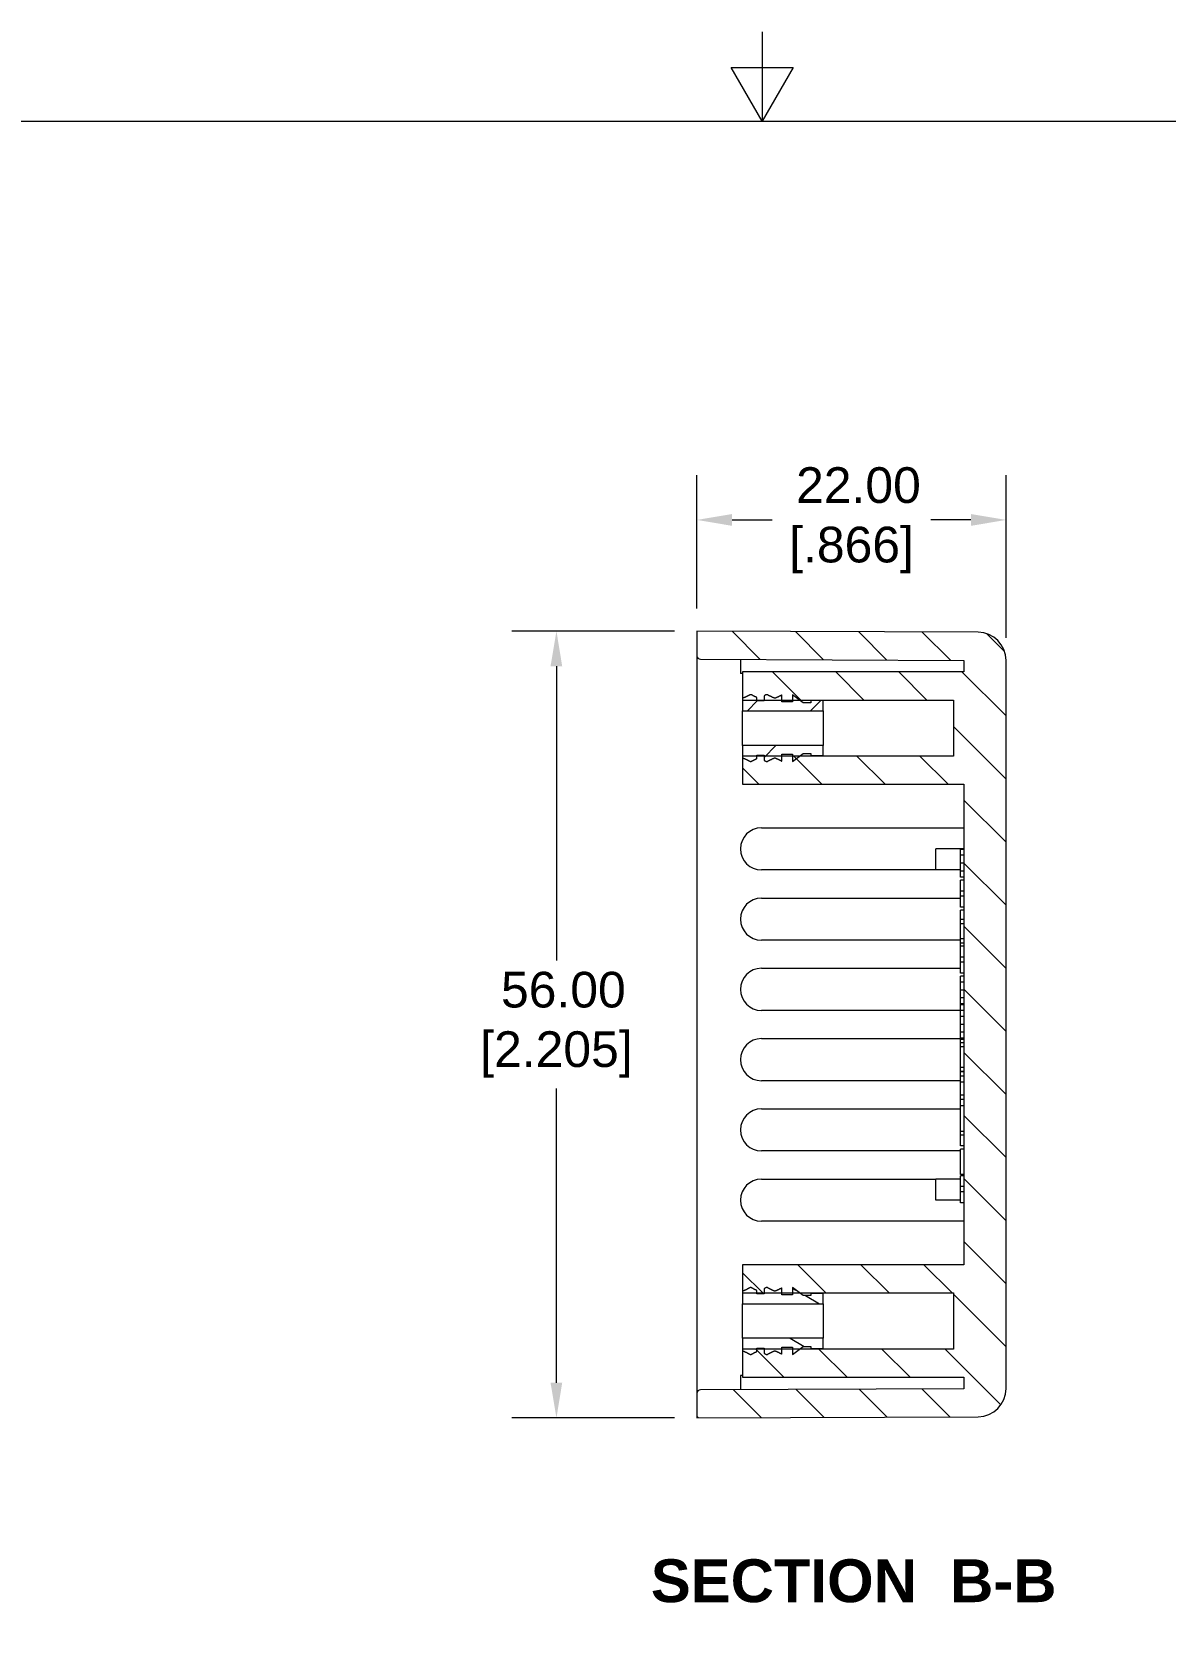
# Model space of a CAD drawing. Header units: millimetres. Extents: x 13 to 546, y 6 to 425.
# Drawn here: x 227.4 to 308.1, y 311.8 to 425.4 of the extents above; entities that cross this region are included whole.
import ezdxf

# ---------------------------------------------------------------- set-up
doc = ezdxf.new("R2010")
doc.units = ezdxf.units.MM
for name, color, linetype, lineweight in [('Dimension (ANSI)', 7, 'Continuous', 9), ('Hatch (ANSI)', 7, 'Continuous', 9), ('Sketch Geometry (ANSI)', 7, 'Continuous', 9), ('Symbol (ANSI)', 7, 'Continuous', 9), ('Visible (ANSI)', 7, 'Continuous', 18)]:
    doc.layers.add(name, color=color, linetype=linetype, lineweight=lineweight)
doc.styles.add('Label Text (ANSI)', font='ARIALBD.TTF')
doc.styles.add('Note Text (ANSI)', font='ARIAL.TTF')
doc.dimstyles.new('Default - mm (ANSI)', dxfattribs={"dimtxt": 2.54, "dimasz": 2.5, "dimexe": 3.175, "dimexo": 1.6002, "dimgap": 0.8, "dimtad": 0, "dimtih": 1, "dimtoh": 1, "dimrnd": 1e-08, "dimzin": 4, "dimdsep": 46, "dimtxsty": 'Note Text (ANSI)', "dimcen": 0.09, "dimdle": 10, "dimclrd": 256, "dimclre": 256, "dimclrt": 256, "dimadec": 1, "dimazin": 0, "dimtfac": 1.2, "dimtofl": 0, "dimtmove": 0, "dimatfit": 3, "dimfxl": 0, "dimtolj": 1, "dimtzin": 0, "dimlwd": -1, "dimlwe": -1, "dimarcsym": 0})

# ---------------------------------------------------------------- blocks, each defined once
blk = doc.blocks.new('*D5')
at = {"layer": 'Defpoints', "color": 0}
for p in [(274.76, 390.72), (274.76, 382.81), (296.76, 380.72)]:
    blk.add_point(p, dxfattribs=at)
at = {"layer": 'Dimension (ANSI)'}
for p, q in [((274.76, 384.41), (274.76, 393.9)), ((296.76, 382.32), (296.76, 393.9)), ((277.26, 390.72), (280.11, 390.72)), ((294.26, 390.72), (291.4, 390.72))]:
    blk.add_line(p, q, dxfattribs=at)
for points in [[(277.26, 391.14), (277.26, 390.3), (274.76, 390.72)], [(294.26, 391.14), (294.26, 390.3), (296.76, 390.72)]]:
    blk.add_solid(points, dxfattribs=at)
at = {"layer": 'Dimension (ANSI)', "insert": (285.76, 394.47), "char_height": 2.54, "attachment_point": 2, "style": 'Note Text (ANSI)'}
blk.add_mtext('\\A1; 22.00\\P[.866]', dxfattribs=at)
blk = doc.blocks.new('*D6')
at = {"layer": 'Defpoints', "color": 0}
for p in [(274.76, 382.81), (264.76, 326.81), (274.76, 326.81)]:
    blk.add_point(p, dxfattribs=at)
at = {"layer": 'Dimension (ANSI)'}
for p, q in [((273.16, 382.81), (261.58, 382.81)), ((264.76, 380.31), (264.76, 359.36)), ((264.76, 329.31), (264.76, 350.26)), ((273.16, 326.81), (261.58, 326.81))]:
    blk.add_line(p, q, dxfattribs=at)
for points in [[(264.34, 380.31), (265.17, 380.31), (264.76, 382.81)], [(264.34, 329.31), (265.17, 329.31), (264.76, 326.81)]]:
    blk.add_solid(points, dxfattribs=at)
at = {"layer": 'Dimension (ANSI)', "insert": (264.76, 358.56), "char_height": 2.54, "attachment_point": 2, "style": 'Note Text (ANSI)'}
blk.add_mtext('\\A1; 56.00\\P[2.205]', dxfattribs=at)
blk = doc.blocks.new('Borders Default Border')
at = {"layer": 'Sketch Geometry (ANSI)', "flags": 128}
for points in [[(279.4, 425.45), (279.4, 419.1), (277.2, 422.91), (281.6, 422.91), (279.4, 419.1)], [(19.05, 12.7), (19.05, 419.1), (539.75, 419.1), (539.75, 12.7), (19.05, 12.7)]]:
    blk.add_lwpolyline(points, dxfattribs=at)

msp = doc.modelspace()

# ---------------------------------------------------------------- hatches: boundary and pattern name
at = {"layer": 'Hatch (ANSI)'}
h = msp.add_hatch(dxfattribs=at)
h.set_pattern_fill('ANSI31', color=256, scale=25.4, angle=90, style=0)
h.set_pattern_definition([(135, (0, 0), (-2.245064, -2.245064), [])])
edge = h.paths.add_edge_path()
edge.add_line((296.757, 328.895), (296.757, 380.721))
edge.add_ellipse((294.757, 380.721), major_axis=(2, 0), ratio=1, start_angle=0, end_angle=89.75)
edge.add_line((294.766, 382.721), (274.757, 382.808))
edge.add_line((274.757, 382.808), (274.757, 381.057))
edge.add_ellipse((275.007, 381.057), major_axis=(-0.25, 0), ratio=1, start_angle=0, end_angle=89.75)
edge.add_line((275.006, 380.807), (293.757, 380.725))
edge.add_line((293.757, 380.725), (293.757, 379.908))
edge.add_line((293.757, 379.908), (278.007, 379.908))
edge.add_line((278.007, 379.908), (278.007, 378.029))
edge.add_line((278.007, 378.029), (278.007, 377.902))
edge.add_line((278.007, 377.902), (279.023, 377.902))
edge.add_line((279.023, 377.902), (279.531, 377.902))
edge.add_line((279.531, 377.902), (280.801, 377.902))
edge.add_line((280.801, 377.902), (281.563, 377.902))
edge.add_line((281.563, 377.902), (282.071, 377.902))
edge.add_line((282.071, 377.902), (293.007, 377.902))
edge.add_line((293.007, 377.902), (293.007, 373.914))
edge.add_line((293.007, 373.914), (282.071, 373.914))
edge.add_line((282.071, 373.914), (281.563, 373.914))
edge.add_line((281.563, 373.914), (280.801, 373.914))
edge.add_line((280.801, 373.914), (279.531, 373.914))
edge.add_line((279.531, 373.914), (279.023, 373.914))
edge.add_line((279.023, 373.914), (278.007, 373.914))
edge.add_line((278.007, 373.914), (278.007, 373.787))
edge.add_line((278.007, 373.787), (278.007, 371.908))
edge.add_line((278.007, 371.908), (293.757, 371.908))
edge.add_line((293.757, 371.908), (293.757, 337.708))
edge.add_line((293.757, 337.708), (278.007, 337.708))
edge.add_line((278.007, 337.708), (278.007, 335.829))
edge.add_line((278.007, 335.829), (278.007, 335.702))
edge.add_line((278.007, 335.702), (279.023, 335.702))
edge.add_line((279.023, 335.702), (279.531, 335.702))
edge.add_line((279.531, 335.702), (280.801, 335.702))
edge.add_line((280.801, 335.702), (281.563, 335.702))
edge.add_line((281.563, 335.702), (282.071, 335.702))
edge.add_line((282.071, 335.702), (293.007, 335.702))
edge.add_line((293.007, 335.702), (293.007, 331.714))
edge.add_line((293.007, 331.714), (282.071, 331.714))
edge.add_line((282.071, 331.714), (281.563, 331.714))
edge.add_line((281.563, 331.714), (280.801, 331.714))
edge.add_line((280.801, 331.714), (279.531, 331.714))
edge.add_line((279.531, 331.714), (279.023, 331.714))
edge.add_line((279.023, 331.714), (278.007, 331.714))
edge.add_line((278.007, 331.714), (278.007, 331.587))
edge.add_line((278.007, 331.587), (278.007, 329.708))
edge.add_line((278.007, 329.708), (293.757, 329.708))
edge.add_line((293.757, 329.708), (293.757, 328.891))
edge.add_line((293.757, 328.891), (275.006, 328.809))
edge.add_ellipse((275.007, 328.559), major_axis=(-0.001, 0.25), ratio=1, start_angle=0, end_angle=89.75)
edge.add_line((274.757, 328.559), (274.757, 326.808))
edge.add_line((274.757, 326.808), (294.766, 326.895))
edge.add_ellipse((294.757, 328.895), major_axis=(0.009, -2), ratio=1, start_angle=0, end_angle=89.75)
h = msp.add_hatch(dxfattribs=at)
h.set_pattern_fill('ANSI31', color=256, scale=25.4, angle=180, style=0)
h.set_pattern_definition([(225, (0, 0), (2.245064, -2.245064), [])])
edge = h.paths.add_edge_path()
edge.add_line((278.625, 378.283), (278.538, 378.283))
edge.add_spline(control_points=[(278.538, 378.283), (278.435, 378.223), (278.329, 378.169), (278.151, 378.087), (278.079, 378.057), (278.007, 378.029)], knot_values=[-0.0588987, -0.0588987, -0.0588987, -0.0588987, -0.0232466, -0.0232466, 0, 0, 0, 0], degree=3, periodic=0)
edge.add_line((278.007, 378.029), (278.007, 377.902))
edge.add_line((278.007, 377.902), (278.007, 377.14))
edge.add_line((278.007, 377.14), (283.747, 377.14))
edge.add_line((283.747, 377.14), (283.747, 377.864))
edge.add_line((283.747, 377.864), (282.858, 377.864))
edge.add_line((282.858, 377.864), (282.858, 377.712))
edge.add_line((282.858, 377.712), (282.325, 377.712))
edge.add_line((282.325, 377.712), (282.071, 377.902))
edge.add_line((282.071, 377.902), (281.563, 378.283))
edge.add_line((281.563, 378.283), (281.563, 377.902))
edge.add_line((281.563, 377.902), (281.563, 377.775))
edge.add_line((281.563, 377.775), (280.801, 377.775))
edge.add_line((280.801, 377.775), (280.801, 377.902))
edge.add_line((280.801, 377.902), (280.801, 378.264))
edge.add_spline(control_points=[(280.801, 378.264), (280.715, 378.215), (280.627, 378.17), (280.46, 378.093), (280.382, 378.06), (280.303, 378.029)], knot_values=[-0.0551203, -0.0551203, -0.0551203, -0.0551203, -0.0254495, -0.0254495, 0, 0, 0, 0], degree=3, periodic=0)
edge.add_spline(control_points=[(280.303, 378.029), (280.197, 378.07), (280.092, 378.116), (279.916, 378.203), (279.844, 378.242), (279.773, 378.283)], knot_values=[-0.0588991, -0.0588991, -0.0588991, -0.0588991, -0.0246339, -0.0246339, 0, 0, 0, 0], degree=3, periodic=0)
edge.add_line((279.773, 378.283), (279.686, 378.283))
edge.add_spline(control_points=[(279.686, 378.283), (279.635, 378.253), (279.583, 378.225), (279.531, 378.198)], knot_values=[-0.0176519, -0.0176519, -0.0176519, -0.0176519, 0, 0, 0, 0], degree=3, periodic=0)
edge.add_line((279.531, 378.198), (279.531, 377.902))
edge.add_line((279.531, 377.902), (279.531, 377.839))
edge.add_line((279.531, 377.839), (279.023, 377.839))
edge.add_line((279.023, 377.839), (279.023, 377.902))
edge.add_line((279.023, 377.902), (279.023, 378.083))
edge.add_spline(control_points=[(279.023, 378.083), (278.886, 378.141), (278.753, 378.208), (278.625, 378.283)], knot_values=[-0.0446613, -0.0446613, -0.0446613, -0.0446613, 0, 0, 0, 0], degree=3, periodic=0)
edge = h.paths.add_edge_path()
edge.add_line((278.007, 373.914), (278.007, 373.787))
edge.add_spline(control_points=[(278.007, 373.787), (278.119, 373.744), (278.229, 373.696), (278.404, 373.608), (278.471, 373.572), (278.538, 373.533)], knot_values=[-0.0588992, -0.0588992, -0.0588992, -0.0588992, -0.0229565, -0.0229565, 0, 0, 0, 0], degree=3, periodic=0)
edge.add_line((278.538, 373.533), (278.625, 373.533))
edge.add_spline(control_points=[(278.625, 373.533), (278.753, 373.608), (278.886, 373.675), (279.023, 373.733)], knot_values=[-0.0446488, -0.0446488, -0.0446488, -0.0446488, 0, 0, 0, 0], degree=3, periodic=0)
edge.add_line((279.023, 373.733), (279.023, 373.914))
edge.add_line((279.023, 373.914), (279.023, 373.978))
edge.add_line((279.023, 373.978), (279.531, 373.978))
edge.add_line((279.531, 373.978), (279.531, 373.914))
edge.add_line((279.531, 373.914), (279.531, 373.618))
edge.add_spline(control_points=[(279.531, 373.618), (279.583, 373.591), (279.635, 373.563), (279.686, 373.533)], knot_values=[-0.0176522, -0.0176522, -0.0176522, -0.0176522, 0, 0, 0, 0], degree=3, periodic=0)
edge.add_line((279.686, 373.533), (279.773, 373.533))
edge.add_spline(control_points=[(279.773, 373.533), (279.869, 373.59), (279.968, 373.641), (280.146, 373.724), (280.224, 373.757), (280.303, 373.787)], knot_values=[-0.058896, -0.058896, -0.058896, -0.058896, -0.0254495, -0.0254495, 0, 0, 0, 0], degree=3, periodic=0)
edge.add_spline(control_points=[(280.303, 373.787), (280.398, 373.751), (280.491, 373.711), (280.656, 373.631), (280.729, 373.593), (280.801, 373.552)], knot_values=[-0.0551246, -0.0551246, -0.0551246, -0.0551246, -0.0247734, -0.0247734, 0, 0, 0, 0], degree=3, periodic=0)
edge.add_line((280.801, 373.552), (280.801, 373.914))
edge.add_line((280.801, 373.914), (280.801, 374.041))
edge.add_line((280.801, 374.041), (281.563, 374.041))
edge.add_line((281.563, 374.041), (281.563, 373.914))
edge.add_line((281.563, 373.914), (281.563, 373.533))
edge.add_line((281.563, 373.533), (282.071, 373.914))
edge.add_line((282.071, 373.914), (282.325, 374.105))
edge.add_line((282.325, 374.105), (282.858, 374.105))
edge.add_line((282.858, 374.105), (282.858, 373.952))
edge.add_line((282.858, 373.952), (283.747, 373.952))
edge.add_line((283.747, 373.952), (283.747, 374.676))
edge.add_line((283.747, 374.676), (278.007, 374.676))
edge.add_line((278.007, 374.676), (278.007, 373.914))
h = msp.add_hatch(dxfattribs=at)
h.set_pattern_fill('ANSI31', color=256, scale=25.4, angle=105, style=0)
h.set_pattern_definition([(150, (0, 0), (-1.5875, -2.74963), [])])
edge = h.paths.add_edge_path()
edge.add_line((278.625, 336.083), (278.538, 336.083))
edge.add_spline(control_points=[(278.538, 336.083), (278.435, 336.023), (278.329, 335.969), (278.151, 335.887), (278.079, 335.857), (278.007, 335.829)], knot_values=[-0.0588987, -0.0588987, -0.0588987, -0.0588987, -0.0232466, -0.0232466, 0, 0, 0, 0], degree=3, periodic=0)
edge.add_line((278.007, 335.829), (278.007, 335.702))
edge.add_line((278.007, 335.702), (278.007, 334.94))
edge.add_line((278.007, 334.94), (283.747, 334.94))
edge.add_line((283.747, 334.94), (283.747, 335.664))
edge.add_line((283.747, 335.664), (282.858, 335.664))
edge.add_line((282.858, 335.664), (282.858, 335.512))
edge.add_line((282.858, 335.512), (282.325, 335.512))
edge.add_line((282.325, 335.512), (282.071, 335.702))
edge.add_line((282.071, 335.702), (281.563, 336.083))
edge.add_line((281.563, 336.083), (281.563, 335.702))
edge.add_line((281.563, 335.702), (281.563, 335.575))
edge.add_line((281.563, 335.575), (280.801, 335.575))
edge.add_line((280.801, 335.575), (280.801, 335.702))
edge.add_line((280.801, 335.702), (280.801, 336.064))
edge.add_spline(control_points=[(280.801, 336.064), (280.715, 336.015), (280.627, 335.97), (280.46, 335.893), (280.382, 335.86), (280.303, 335.829)], knot_values=[-0.0551203, -0.0551203, -0.0551203, -0.0551203, -0.0254495, -0.0254495, 0, 0, 0, 0], degree=3, periodic=0)
edge.add_spline(control_points=[(280.303, 335.829), (280.197, 335.87), (280.092, 335.916), (279.916, 336.003), (279.844, 336.042), (279.773, 336.083)], knot_values=[-0.0588991, -0.0588991, -0.0588991, -0.0588991, -0.0246339, -0.0246339, 0, 0, 0, 0], degree=3, periodic=0)
edge.add_line((279.773, 336.083), (279.686, 336.083))
edge.add_spline(control_points=[(279.686, 336.083), (279.635, 336.053), (279.583, 336.025), (279.531, 335.998)], knot_values=[-0.0176519, -0.0176519, -0.0176519, -0.0176519, 0, 0, 0, 0], degree=3, periodic=0)
edge.add_line((279.531, 335.998), (279.531, 335.702))
edge.add_line((279.531, 335.702), (279.531, 335.639))
edge.add_line((279.531, 335.639), (279.023, 335.639))
edge.add_line((279.023, 335.639), (279.023, 335.702))
edge.add_line((279.023, 335.702), (279.023, 335.883))
edge.add_spline(control_points=[(279.023, 335.883), (278.886, 335.941), (278.753, 336.008), (278.625, 336.083)], knot_values=[-0.0446613, -0.0446613, -0.0446613, -0.0446613, 0, 0, 0, 0], degree=3, periodic=0)
edge = h.paths.add_edge_path()
edge.add_line((278.007, 331.714), (278.007, 331.587))
edge.add_spline(control_points=[(278.007, 331.587), (278.119, 331.544), (278.229, 331.496), (278.404, 331.408), (278.471, 331.372), (278.538, 331.333)], knot_values=[-0.0588992, -0.0588992, -0.0588992, -0.0588992, -0.0229565, -0.0229565, 0, 0, 0, 0], degree=3, periodic=0)
edge.add_line((278.538, 331.333), (278.625, 331.333))
edge.add_spline(control_points=[(278.625, 331.333), (278.753, 331.408), (278.886, 331.475), (279.023, 331.533)], knot_values=[-0.0446488, -0.0446488, -0.0446488, -0.0446488, 0, 0, 0, 0], degree=3, periodic=0)
edge.add_line((279.023, 331.533), (279.023, 331.714))
edge.add_line((279.023, 331.714), (279.023, 331.778))
edge.add_line((279.023, 331.778), (279.531, 331.778))
edge.add_line((279.531, 331.778), (279.531, 331.714))
edge.add_line((279.531, 331.714), (279.531, 331.418))
edge.add_spline(control_points=[(279.531, 331.418), (279.583, 331.391), (279.635, 331.363), (279.686, 331.333)], knot_values=[-0.0176522, -0.0176522, -0.0176522, -0.0176522, 0, 0, 0, 0], degree=3, periodic=0)
edge.add_line((279.686, 331.333), (279.773, 331.333))
edge.add_spline(control_points=[(279.773, 331.333), (279.869, 331.39), (279.968, 331.441), (280.146, 331.524), (280.224, 331.557), (280.303, 331.587)], knot_values=[-0.058896, -0.058896, -0.058896, -0.058896, -0.0254495, -0.0254495, 0, 0, 0, 0], degree=3, periodic=0)
edge.add_spline(control_points=[(280.303, 331.587), (280.398, 331.551), (280.491, 331.511), (280.656, 331.431), (280.729, 331.393), (280.801, 331.352)], knot_values=[-0.0551246, -0.0551246, -0.0551246, -0.0551246, -0.0247734, -0.0247734, 0, 0, 0, 0], degree=3, periodic=0)
edge.add_line((280.801, 331.352), (280.801, 331.714))
edge.add_line((280.801, 331.714), (280.801, 331.841))
edge.add_line((280.801, 331.841), (281.563, 331.841))
edge.add_line((281.563, 331.841), (281.563, 331.714))
edge.add_line((281.563, 331.714), (281.563, 331.333))
edge.add_line((281.563, 331.333), (282.071, 331.714))
edge.add_line((282.071, 331.714), (282.325, 331.905))
edge.add_line((282.325, 331.905), (282.858, 331.905))
edge.add_line((282.858, 331.905), (282.858, 331.752))
edge.add_line((282.858, 331.752), (283.747, 331.752))
edge.add_line((283.747, 331.752), (283.747, 332.476))
edge.add_line((283.747, 332.476), (278.007, 332.476))
edge.add_line((278.007, 332.476), (278.007, 331.714))

# ---------------------------------------------------------------- linework, layer by layer
at = {"layer": 'Visible (ANSI)'}
for p, q in [((294.766, 382.721), (274.757, 382.808)), ((274.757, 382.808), (274.757, 381.057)), ((274.757, 381.057), (274.757, 328.559)), ((275.006, 380.807), (293.757, 380.725)), ((277.857, 380.795), (277.853, 379.795)), ((278.007, 379.794), (277.853, 379.795)), ((293.757, 379.908), (278.007, 379.908)), ((278.007, 379.908), (278.007, 377.902)), ((293.757, 380.725), (293.757, 379.908)), ((296.757, 328.895), (296.757, 380.721)), ((278.007, 378.029), (278.007, 377.14)), ((278.007, 377.902), (293.007, 377.902)), ((278.625, 378.283), (278.538, 378.283)), ((279.023, 377.839), (279.023, 378.083)), ((279.531, 377.839), (279.023, 377.839)), ((279.531, 378.198), (279.531, 377.839)), ((279.773, 378.283), (279.686, 378.283)), ((280.801, 377.775), (280.801, 378.264)), ((281.563, 377.775), (280.801, 377.775)), ((282.325, 377.712), (281.563, 378.283)), ((281.563, 378.283), (281.563, 377.775)), ((282.858, 377.712), (282.325, 377.712)), ((283.747, 377.864), (282.858, 377.864)), ((282.858, 377.864), (282.858, 377.712)), ((283.747, 377.14), (283.747, 377.864)), ((293.007, 377.902), (293.007, 373.914)), ((278.007, 377.14), (283.747, 377.14)), ((278.007, 374.676), (278.007, 377.14)), ((283.747, 377.14), (283.747, 374.676)), ((283.747, 374.676), (278.007, 374.676)), ((278.007, 374.676), (278.007, 373.787)), ((279.023, 373.733), (279.023, 373.978)), ((279.023, 373.978), (279.531, 373.978)), ((279.531, 373.978), (279.531, 373.618)), ((280.801, 373.552), (280.801, 374.041)), ((280.801, 374.041), (281.563, 374.041)), ((281.563, 373.533), (282.325, 374.105)), ((281.563, 374.041), (281.563, 373.533)), ((282.325, 374.105), (282.858, 374.105)), ((282.858, 374.105), (282.858, 373.952)), ((283.747, 373.952), (283.747, 374.676)), ((293.007, 373.914), (278.007, 373.914)), ((278.007, 373.914), (278.007, 371.908)), ((278.538, 373.533), (278.625, 373.533)), ((279.686, 373.533), (279.773, 373.533)), ((282.858, 373.952), (283.747, 373.952)), ((278.007, 371.908), (293.757, 371.908)), ((293.757, 371.908), (293.757, 337.708)), ((279.353, 368.808), (293.757, 368.808)), ((293.757, 367.308), (291.757, 367.308)), ((291.757, 365.808), (291.757, 367.308)), ((293.507, 366.858), (293.507, 367.275)), ((293.757, 367.275), (293.507, 367.275)), ((293.507, 366.284), (293.507, 366.858)), ((293.757, 366.858), (293.507, 366.858)), ((293.507, 365.728), (293.507, 366.284)), ((293.757, 366.284), (293.507, 366.284)), ((291.757, 365.808), (279.353, 365.808)), ((293.507, 365.808), (291.757, 365.808)), ((293.507, 365.304), (293.507, 365.728)), ((293.757, 365.728), (293.507, 365.728)), ((293.757, 365.304), (293.507, 365.304)), ((293.507, 364.31), (293.507, 365.085)), ((293.757, 365.085), (293.507, 365.085)), ((279.353, 363.808), (293.507, 363.808)), ((293.507, 363.934), (293.507, 364.31)), ((293.757, 364.31), (293.507, 364.31)), ((293.507, 363.158), (293.507, 363.934)), ((293.757, 363.934), (293.507, 363.934)), ((293.757, 363.158), (293.507, 363.158)), ((293.507, 362.416), (293.507, 362.94)), ((293.757, 362.94), (293.507, 362.94)), ((293.507, 362.278), (293.507, 362.416)), ((293.507, 361.972), (293.507, 362.278)), ((293.757, 362.278), (293.507, 362.278)), ((293.507, 360.913), (293.507, 361.972)), ((293.757, 361.972), (293.507, 361.972)), ((293.507, 360.808), (279.353, 360.808)), ((293.507, 360.608), (293.507, 360.913)), ((293.757, 360.913), (293.507, 360.913)), ((293.757, 360.608), (293.507, 360.608)), ((293.507, 360.389), (293.507, 360.608)), ((293.507, 359.614), (293.507, 360.389)), ((293.757, 360.389), (293.507, 360.389)), ((293.507, 359.238), (293.507, 359.614)), ((293.757, 359.614), (293.507, 359.614)), ((293.507, 358.462), (293.507, 359.238)), ((293.757, 359.238), (293.507, 359.238)), ((279.353, 358.808), (293.507, 358.808)), ((293.757, 358.462), (293.507, 358.462)), ((293.507, 357.827), (293.507, 358.244)), ((293.757, 358.244), (293.507, 358.244)), ((293.507, 357.253), (293.507, 357.827)), ((293.757, 357.827), (293.507, 357.827)), ((293.507, 356.697), (293.507, 357.253)), ((293.757, 357.253), (293.507, 357.253)), ((293.507, 355.808), (279.353, 355.808)), ((293.507, 356.272), (293.507, 356.697)), ((293.757, 356.697), (293.507, 356.697)), ((293.757, 356.272), (293.507, 356.272)), ((293.507, 356.2), (293.507, 356.272)), ((293.507, 355.806), (293.507, 356.2)), ((293.757, 356.2), (293.507, 356.2)), ((293.507, 355.389), (293.507, 355.806)), ((293.757, 355.806), (293.507, 355.806)), ((293.507, 354.815), (293.507, 355.389)), ((293.757, 355.389), (293.507, 355.389)), ((293.507, 354.259), (293.507, 354.815)), ((293.757, 354.815), (293.507, 354.815)), ((279.353, 353.808), (293.507, 353.808)), ((293.507, 353.834), (293.507, 354.259)), ((293.757, 354.259), (293.507, 354.259)), ((293.757, 353.834), (293.507, 353.834)), ((293.507, 353.733), (293.507, 353.834)), ((293.507, 353.499), (293.507, 353.733)), ((293.757, 353.733), (293.507, 353.733)), ((293.507, 353.223), (293.507, 353.499)), ((293.757, 353.499), (293.507, 353.499)), ((293.507, 352.483), (293.507, 353.223)), ((293.757, 353.223), (293.507, 353.223)), ((293.507, 351.741), (293.507, 352.483)), ((293.507, 351.465), (293.507, 351.741)), ((293.757, 351.741), (293.507, 351.741)), ((293.757, 351.465), (293.507, 351.465)), ((293.507, 351.431), (293.507, 351.465)), ((293.507, 351.13), (293.507, 351.431)), ((293.757, 351.431), (293.507, 351.431)), ((293.507, 350.808), (279.353, 350.808)), ((293.507, 350.696), (293.507, 351.13)), ((293.757, 351.13), (293.507, 351.13)), ((293.507, 349.769), (293.507, 350.696)), ((293.757, 350.696), (293.507, 350.696)), ((293.507, 349.484), (293.507, 349.769)), ((293.757, 349.769), (293.507, 349.769)), ((293.757, 349.484), (293.507, 349.484)), ((293.507, 349.018), (293.507, 349.484)), ((293.507, 348.494), (293.507, 349.018)), ((293.757, 349.018), (293.507, 349.018)), ((279.353, 348.808), (293.507, 348.808)), ((293.507, 347.67), (293.507, 348.494)), ((293.507, 347.205), (293.507, 347.67)), ((293.757, 347.205), (293.507, 347.205)), ((293.507, 346.941), (293.507, 347.205)), ((293.507, 346.165), (293.507, 346.941)), ((293.757, 346.941), (293.507, 346.941)), ((293.507, 345.808), (279.353, 345.808)), ((293.757, 346.165), (293.507, 346.165)), ((293.507, 345.424), (293.507, 345.947)), ((293.757, 345.947), (293.507, 345.947)), ((293.507, 344.6), (293.507, 345.424)), ((293.507, 344.134), (293.507, 344.6)), ((279.353, 343.808), (291.757, 343.808)), ((291.757, 342.308), (291.757, 343.808)), ((293.507, 343.808), (291.757, 343.808)), ((293.757, 344.134), (293.507, 344.134)), ((293.507, 343.275), (293.507, 344.05)), ((293.757, 344.05), (293.507, 344.05)), ((293.507, 342.898), (293.507, 343.275)), ((293.757, 343.275), (293.507, 343.275)), ((293.507, 342.308), (291.757, 342.308)), ((293.507, 342.123), (293.507, 342.898)), ((293.757, 342.898), (293.507, 342.898)), ((293.757, 342.123), (293.507, 342.123)), ((293.757, 340.808), (279.353, 340.808)), ((293.757, 337.708), (278.007, 337.708)), ((278.007, 337.708), (278.007, 335.702)), ((278.007, 335.829), (278.007, 334.94)), ((278.007, 335.702), (293.007, 335.702)), ((278.625, 336.083), (278.538, 336.083)), ((279.023, 335.639), (279.023, 335.883)), ((279.531, 335.639), (279.023, 335.639)), ((279.531, 335.998), (279.531, 335.639)), ((279.773, 336.083), (279.686, 336.083)), ((280.801, 335.575), (280.801, 336.064)), ((281.563, 335.575), (280.801, 335.575)), ((282.325, 335.512), (281.563, 336.083)), ((281.563, 336.083), (281.563, 335.575)), ((282.858, 335.512), (282.325, 335.512)), ((283.747, 335.664), (282.858, 335.664)), ((282.858, 335.664), (282.858, 335.512)), ((283.747, 334.94), (283.747, 335.664)), ((293.007, 335.702), (293.007, 331.714)), ((278.007, 334.94), (283.747, 334.94)), ((278.007, 332.476), (278.007, 334.94)), ((283.747, 334.94), (283.747, 332.476)), ((283.747, 332.476), (278.007, 332.476)), ((278.007, 332.476), (278.007, 331.587)), ((281.563, 331.333), (282.325, 331.905)), ((282.325, 331.905), (282.858, 331.905)), ((282.858, 331.905), (282.858, 331.752)), ((283.747, 331.752), (283.747, 332.476)), ((293.007, 331.714), (278.007, 331.714)), ((278.007, 331.714), (278.007, 329.708)), ((278.538, 331.333), (278.625, 331.333)), ((279.023, 331.533), (279.023, 331.778)), ((279.023, 331.778), (279.531, 331.778)), ((279.531, 331.778), (279.531, 331.418)), ((279.686, 331.333), (279.773, 331.333)), ((280.801, 331.352), (280.801, 331.841)), ((280.801, 331.841), (281.563, 331.841)), ((281.563, 331.841), (281.563, 331.333)), ((282.858, 331.752), (283.747, 331.752)), ((278.007, 329.822), (277.853, 329.822)), ((277.853, 329.822), (277.857, 328.822)), ((278.007, 329.708), (293.757, 329.708)), ((293.757, 329.708), (293.757, 328.891)), ((274.757, 328.559), (274.757, 326.808)), ((293.757, 328.891), (275.006, 328.809)), ((274.757, 326.808), (294.766, 326.895))]:
    msp.add_line(p, q, dxfattribs=at)
at = {"layer": 'Visible (ANSI)', "flags": 128}
for points in [[(278.538, 378.283), (278.516, 378.271), (278.495, 378.259), (278.474, 378.247), (278.452, 378.235), (278.431, 378.223), (278.409, 378.211), (278.387, 378.2), (278.365, 378.189), (278.344, 378.178), (278.322, 378.167), (278.3, 378.156), (278.277, 378.145), (278.255, 378.135), (278.233, 378.125), (278.211, 378.114), (278.188, 378.104), (278.166, 378.094), (278.143, 378.085), (278.121, 378.075), (278.098, 378.066), (278.075, 378.056), (278.053, 378.047), (278.03, 378.038), (278.007, 378.029)], [(279.023, 378.083), (279.006, 378.09), (278.989, 378.098), (278.972, 378.105), (278.955, 378.113), (278.938, 378.12), (278.921, 378.128), (278.904, 378.136), (278.888, 378.144), (278.871, 378.152), (278.854, 378.16), (278.837, 378.168), (278.821, 378.177), (278.804, 378.185), (278.788, 378.194), (278.771, 378.202), (278.755, 378.211), (278.738, 378.219), (278.722, 378.228), (278.706, 378.237), (278.689, 378.246), (278.673, 378.255), (278.657, 378.264), (278.641, 378.274), (278.625, 378.283)], [(279.686, 378.283), (279.679, 378.279), (279.673, 378.276), (279.667, 378.272), (279.66, 378.268), (279.654, 378.265), (279.647, 378.261), (279.641, 378.257), (279.635, 378.254), (279.628, 378.25), (279.622, 378.247), (279.615, 378.243), (279.609, 378.239), (279.602, 378.236), (279.596, 378.232), (279.59, 378.229), (279.583, 378.225), (279.577, 378.222), (279.57, 378.218), (279.564, 378.215), (279.557, 378.212), (279.551, 378.208), (279.544, 378.205), (279.538, 378.201), (279.531, 378.198)], [(280.303, 378.029), (280.28, 378.038), (280.258, 378.047), (280.235, 378.056), (280.212, 378.066), (280.189, 378.075), (280.167, 378.085), (280.144, 378.094), (280.122, 378.104), (280.1, 378.114), (280.077, 378.125), (280.055, 378.135), (280.033, 378.145), (280.011, 378.156), (279.989, 378.167), (279.967, 378.178), (279.945, 378.189), (279.923, 378.2), (279.901, 378.211), (279.88, 378.223), (279.858, 378.235), (279.837, 378.247), (279.815, 378.259), (279.794, 378.271), (279.773, 378.283)], [(280.801, 378.264), (280.781, 378.253), (280.761, 378.242), (280.741, 378.231), (280.721, 378.22), (280.7, 378.209), (280.68, 378.198), (280.66, 378.188), (280.639, 378.177), (280.619, 378.167), (280.598, 378.157), (280.577, 378.147), (280.557, 378.137), (280.536, 378.128), (280.515, 378.118), (280.494, 378.109), (280.473, 378.099), (280.452, 378.09), (280.431, 378.081), (280.41, 378.072), (280.388, 378.063), (280.367, 378.054), (280.346, 378.046), (280.325, 378.037), (280.303, 378.029)], [(278.007, 373.787), (278.03, 373.778), (278.053, 373.769), (278.075, 373.76), (278.098, 373.751), (278.121, 373.741), (278.143, 373.732), (278.166, 373.722), (278.188, 373.712), (278.211, 373.702), (278.233, 373.692), (278.255, 373.681), (278.277, 373.671), (278.299, 373.66), (278.322, 373.649), (278.344, 373.639), (278.365, 373.627), (278.387, 373.616), (278.409, 373.605), (278.431, 373.593), (278.452, 373.582), (278.474, 373.57), (278.495, 373.558), (278.516, 373.546), (278.538, 373.533)], [(278.625, 373.533), (278.641, 373.543), (278.657, 373.552), (278.673, 373.561), (278.689, 373.57), (278.706, 373.579), (278.722, 373.588), (278.738, 373.597), (278.755, 373.606), (278.771, 373.614), (278.788, 373.623), (278.804, 373.631), (278.821, 373.64), (278.837, 373.648), (278.854, 373.656), (278.871, 373.664), (278.888, 373.672), (278.904, 373.68), (278.921, 373.688), (278.938, 373.696), (278.955, 373.703), (278.972, 373.711), (278.989, 373.719), (279.006, 373.726), (279.023, 373.733)], [(279.531, 373.618), (279.538, 373.615), (279.544, 373.612), (279.551, 373.608), (279.557, 373.605), (279.564, 373.601), (279.57, 373.598), (279.577, 373.594), (279.583, 373.591), (279.59, 373.587), (279.596, 373.584), (279.602, 373.58), (279.609, 373.577), (279.615, 373.573), (279.622, 373.57), (279.628, 373.566), (279.635, 373.563), (279.641, 373.559), (279.647, 373.555), (279.654, 373.552), (279.66, 373.548), (279.667, 373.544), (279.673, 373.541), (279.679, 373.537), (279.686, 373.533)], [(279.773, 373.533), (279.794, 373.546), (279.815, 373.558), (279.837, 373.57), (279.858, 373.582), (279.88, 373.593), (279.901, 373.605), (279.923, 373.616), (279.945, 373.627), (279.967, 373.638), (279.989, 373.649), (280.011, 373.66), (280.033, 373.671), (280.055, 373.681), (280.077, 373.692), (280.1, 373.702), (280.122, 373.712), (280.144, 373.722), (280.167, 373.732), (280.189, 373.741), (280.212, 373.751), (280.235, 373.76), (280.258, 373.769), (280.28, 373.778), (280.303, 373.787)], [(280.303, 373.787), (280.325, 373.779), (280.346, 373.77), (280.367, 373.762), (280.388, 373.753), (280.41, 373.744), (280.431, 373.735), (280.452, 373.726), (280.473, 373.717), (280.494, 373.708), (280.515, 373.698), (280.536, 373.689), (280.557, 373.679), (280.577, 373.669), (280.598, 373.659), (280.619, 373.649), (280.639, 373.639), (280.66, 373.628), (280.68, 373.618), (280.7, 373.607), (280.721, 373.597), (280.741, 373.586), (280.761, 373.575), (280.781, 373.563), (280.801, 373.552)], [(278.538, 336.083), (278.516, 336.071), (278.495, 336.059), (278.474, 336.047), (278.452, 336.035), (278.431, 336.023), (278.409, 336.011), (278.387, 336), (278.365, 335.989), (278.344, 335.978), (278.322, 335.967), (278.3, 335.956), (278.277, 335.945), (278.255, 335.935), (278.233, 335.925), (278.211, 335.914), (278.188, 335.904), (278.166, 335.894), (278.143, 335.885), (278.121, 335.875), (278.098, 335.866), (278.075, 335.856), (278.053, 335.847), (278.03, 335.838), (278.007, 335.829)], [(279.023, 335.883), (279.006, 335.89), (278.989, 335.898), (278.972, 335.905), (278.955, 335.913), (278.938, 335.92), (278.921, 335.928), (278.904, 335.936), (278.888, 335.944), (278.871, 335.952), (278.854, 335.96), (278.837, 335.968), (278.821, 335.977), (278.804, 335.985), (278.788, 335.994), (278.771, 336.002), (278.755, 336.011), (278.738, 336.019), (278.722, 336.028), (278.706, 336.037), (278.689, 336.046), (278.673, 336.055), (278.657, 336.064), (278.641, 336.074), (278.625, 336.083)], [(279.686, 336.083), (279.679, 336.079), (279.673, 336.076), (279.667, 336.072), (279.66, 336.068), (279.654, 336.065), (279.647, 336.061), (279.641, 336.057), (279.635, 336.054), (279.628, 336.05), (279.622, 336.047), (279.615, 336.043), (279.609, 336.039), (279.602, 336.036), (279.596, 336.032), (279.59, 336.029), (279.583, 336.025), (279.577, 336.022), (279.57, 336.018), (279.564, 336.015), (279.557, 336.012), (279.551, 336.008), (279.544, 336.005), (279.538, 336.001), (279.531, 335.998)], [(280.303, 335.829), (280.28, 335.838), (280.258, 335.847), (280.235, 335.856), (280.212, 335.866), (280.189, 335.875), (280.167, 335.885), (280.144, 335.894), (280.122, 335.904), (280.1, 335.914), (280.077, 335.925), (280.055, 335.935), (280.033, 335.945), (280.011, 335.956), (279.989, 335.967), (279.967, 335.978), (279.945, 335.989), (279.923, 336), (279.901, 336.011), (279.88, 336.023), (279.858, 336.035), (279.837, 336.047), (279.815, 336.059), (279.794, 336.071), (279.773, 336.083)], [(280.801, 336.064), (280.781, 336.053), (280.761, 336.042), (280.741, 336.031), (280.721, 336.02), (280.7, 336.009), (280.68, 335.998), (280.66, 335.988), (280.639, 335.977), (280.619, 335.967), (280.598, 335.957), (280.577, 335.947), (280.557, 335.937), (280.536, 335.928), (280.515, 335.918), (280.494, 335.909), (280.473, 335.899), (280.452, 335.89), (280.431, 335.881), (280.41, 335.872), (280.388, 335.863), (280.367, 335.854), (280.346, 335.846), (280.325, 335.837), (280.303, 335.829)], [(278.007, 331.587), (278.03, 331.578), (278.053, 331.569), (278.075, 331.56), (278.098, 331.551), (278.121, 331.541), (278.143, 331.532), (278.166, 331.522), (278.188, 331.512), (278.211, 331.502), (278.233, 331.492), (278.255, 331.481), (278.277, 331.471), (278.299, 331.46), (278.322, 331.449), (278.344, 331.439), (278.365, 331.427), (278.387, 331.416), (278.409, 331.405), (278.431, 331.393), (278.452, 331.382), (278.474, 331.37), (278.495, 331.358), (278.516, 331.346), (278.538, 331.333)], [(278.625, 331.333), (278.641, 331.343), (278.657, 331.352), (278.673, 331.361), (278.689, 331.37), (278.706, 331.379), (278.722, 331.388), (278.738, 331.397), (278.755, 331.406), (278.771, 331.414), (278.788, 331.423), (278.804, 331.431), (278.821, 331.44), (278.837, 331.448), (278.854, 331.456), (278.871, 331.464), (278.888, 331.472), (278.904, 331.48), (278.921, 331.488), (278.938, 331.496), (278.955, 331.503), (278.972, 331.511), (278.989, 331.519), (279.006, 331.526), (279.023, 331.533)], [(279.531, 331.418), (279.538, 331.415), (279.544, 331.412), (279.551, 331.408), (279.557, 331.405), (279.564, 331.401), (279.57, 331.398), (279.577, 331.394), (279.583, 331.391), (279.59, 331.387), (279.596, 331.384), (279.602, 331.38), (279.609, 331.377), (279.615, 331.373), (279.622, 331.37), (279.628, 331.366), (279.635, 331.363), (279.641, 331.359), (279.647, 331.355), (279.654, 331.352), (279.66, 331.348), (279.667, 331.344), (279.673, 331.341), (279.679, 331.337), (279.686, 331.333)], [(279.773, 331.333), (279.794, 331.346), (279.815, 331.358), (279.837, 331.37), (279.858, 331.382), (279.88, 331.393), (279.901, 331.405), (279.923, 331.416), (279.945, 331.427), (279.967, 331.438), (279.989, 331.449), (280.011, 331.46), (280.033, 331.471), (280.055, 331.481), (280.077, 331.492), (280.1, 331.502), (280.122, 331.512), (280.144, 331.522), (280.167, 331.532), (280.189, 331.541), (280.212, 331.551), (280.235, 331.56), (280.258, 331.569), (280.28, 331.578), (280.303, 331.587)], [(280.303, 331.587), (280.325, 331.579), (280.346, 331.57), (280.367, 331.562), (280.388, 331.553), (280.41, 331.544), (280.431, 331.535), (280.452, 331.526), (280.473, 331.517), (280.494, 331.508), (280.515, 331.498), (280.536, 331.489), (280.557, 331.479), (280.577, 331.469), (280.598, 331.459), (280.619, 331.449), (280.639, 331.439), (280.66, 331.428), (280.68, 331.418), (280.7, 331.407), (280.721, 331.397), (280.741, 331.386), (280.761, 331.375), (280.781, 331.363), (280.801, 331.352)]]:
    msp.add_lwpolyline(points, dxfattribs=at)
at = {"layer": 'Visible (ANSI)'}
for centre, radius, start, end in [((294.757, 380.721), 2, 0, 89.75), ((275.007, 381.057), 0.25, 180, 269.75), ((275.007, 328.559), 0.25, 90.25, 180), ((294.757, 328.895), 2, 270.25, 0)]:
    msp.add_arc(centre, radius, start, end, dxfattribs=at)
for centre in [(279.353, 367.308), (279.353, 362.308), (279.353, 357.308), (279.353, 352.308), (279.353, 347.308), (279.353, 342.308)]:
    msp.add_ellipse(centre, major_axis=(0, -1.5), ratio=0.9999905, start_param=3.1415927, end_param=6.2831853, dxfattribs=at)

# ---------------------------------------------------------------- block references
msp.add_blockref('Borders Default Border', (0, 0))

# ---------------------------------------------------------------- texts
at = {"layer": 'Symbol (ANSI)', "insert": (271.476, 313.654), "char_height": 3.05, "attachment_point": 7, "style": 'Label Text (ANSI)'}
msp.add_mtext('SECTION  B-B', dxfattribs=at)

# ---------------------------------------------------------------- dimensions: what is measured, and where the dimension line sits
at = {"layer": 'Dimension (ANSI)'}
dim = msp.add_linear_dim(base=(274.757, 390.721), p1=(296.757, 380.721), p2=(274.757, 382.808), text=' <>\\X[.866]', dimstyle='Default - mm (ANSI)', override={"dimtih": 0, "dimtoh": 0, "dimdec": 2, "dimpost": '\\X', "dimtp": 0, "dimtm": 0, "dimtdec": 2, "dimatfit": 1, "dimtvp": -0.25}, dxfattribs=at)
dim.commit()
dim.dimension.update_dxf_attribs({"geometry": '*D5', "text_midpoint": (285.757, 390.721), "dimtype": 160})
dim = msp.add_linear_dim(base=(264.757, 326.808), p1=(274.757, 382.808), p2=(274.757, 326.808), angle=90, text=' <>\\X[2.205]', dimstyle='Default - mm (ANSI)', override={"dimdec": 2, "dimpost": '\\X', "dimtp": 0, "dimtm": 0, "dimtdec": 2, "dimatfit": 1, "dimtvp": -0.25}, dxfattribs=at)
dim.commit()
dim.dimension.update_dxf_attribs({"geometry": '*D6', "text_midpoint": (264.757, 354.808), "dimtype": 160})

doc.saveas('drawing.dxf')
